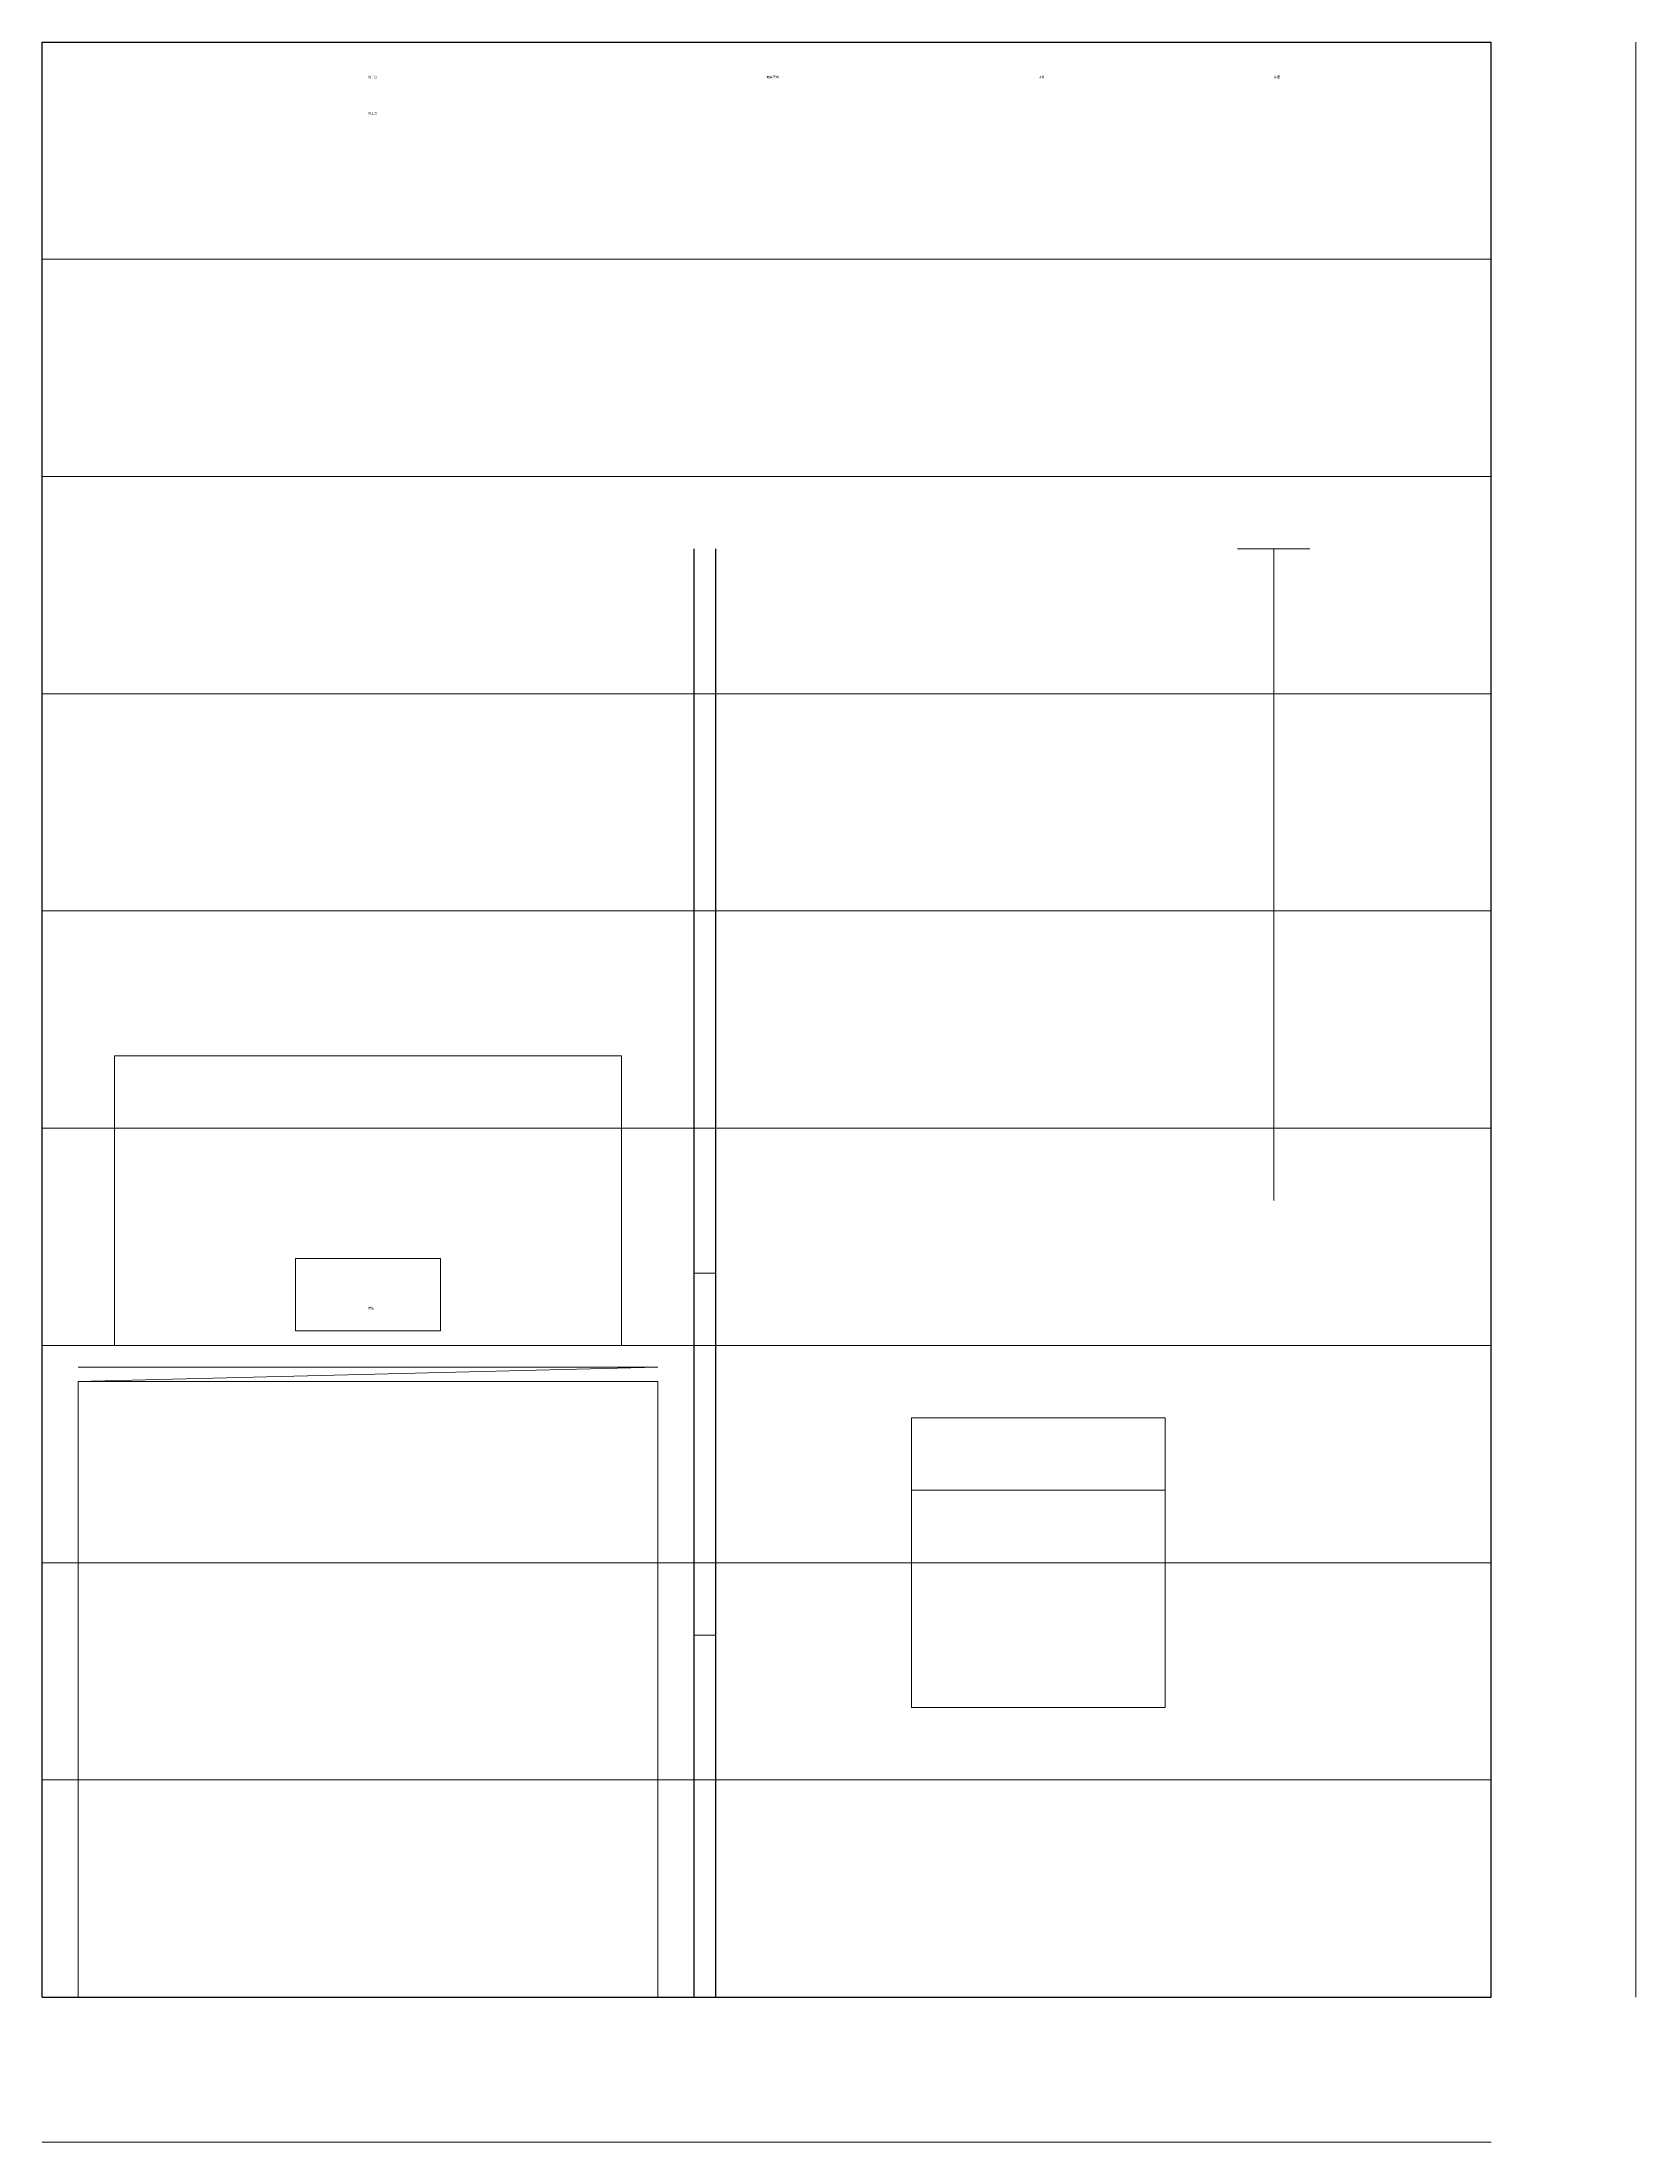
# Model space of a CAD drawing. Extents: x 0 to 2200, y -200 to 2700.
import ezdxf

# ---------------------------------------------------------------- set-up
doc = ezdxf.new("R2010")
doc.units = 0
for name, color, linetype, lineweight in [('A-DIM', 3, 'CONTINUOUS', 13), ('A-FURN', 6, 'CONTINUOUS', 13), ('A-HATCH', 8, 'CONTINUOUS', 9), ('A-TEXT', 7, 'CONTINUOUS', 13), ('A-WALL', 7, 'CONTINUOUS', 30)]:
    doc.layers.add(name, color=color, linetype=linetype, lineweight=lineweight)

msp = doc.modelspace()

# ---------------------------------------------------------------- linework, layer by layer
at = {"layer": 'A-DIM'}
for p, q in [((2200, 0), (2200, 2700)), ((0, -200), (2000, -200))]:
    msp.add_line(p, q, dxfattribs=at)
at = {"layer": 'A-FURN'}
for p, q in [((1650, 2000), (1750, 2000)), ((1700, 1100), (1700, 2000)), ((100, 900), (100, 1300)), ((100, 1300), (800, 1300)), ((800, 900), (800, 1300)), ((350, 920), (350, 1020)), ((350, 1020), (550, 1020)), ((550, 920), (550, 1020)), ((100, 900), (800, 900)), ((350, 920), (550, 920)), ((50, 850), (850, 870)), ((50, 870), (850, 870)), ((50, 0), (50, 850)), ((50, 850), (850, 850)), ((850, 0), (850, 850)), ((1200, 700), (1200, 800)), ((1200, 800), (1550, 800)), ((1550, 700), (1550, 800)), ((1200, 400), (1200, 700)), ((1200, 700), (1550, 700)), ((1200, 700), (1550, 700)), ((1550, 400), (1550, 700)), ((1200, 400), (1550, 400)), ((50, 0), (850, 0))]:
    msp.add_line(p, q, dxfattribs=at)
at = {"layer": 'A-HATCH'}
for p, q in [((0, 2400), (2000, 2400)), ((0, 2100), (2000, 2100)), ((0, 1800), (2000, 1800)), ((0, 1500), (2000, 1500)), ((900, 1500), (930, 1500)), ((0, 1200), (2000, 1200)), ((900, 1000), (930, 1000)), ((0, 900), (2000, 900)), ((0, 600), (2000, 600)), ((900, 500), (930, 500)), ((0, 300), (2000, 300))]:
    msp.add_line(p, q, dxfattribs=at)
at = {"layer": 'A-WALL'}
for p, q in [((0, 2700), (2000, 2700)), ((0, 0), (0, 2700)), ((2000, 0), (2000, 2700)), ((900, 0), (900, 2000)), ((930, 0), (930, 2000)), ((0, 0), (2000, 0))]:
    msp.add_line(p, q, dxfattribs=at)

# ---------------------------------------------------------------- texts
at = {"layer": 'A-TEXT'}
for s, p in [('洗手台', (450, 2650)), ('玻璃隔断', (1000, 2650)), ('马桶', (1375, 2650)), ('花洒', (1700, 2650)), ('台上盆', (450, 2600)), ('镜柜', (450, 950))]:
    msp.add_text(s, height=3, dxfattribs=at).set_placement(p)

doc.saveas('drawing.dxf')
